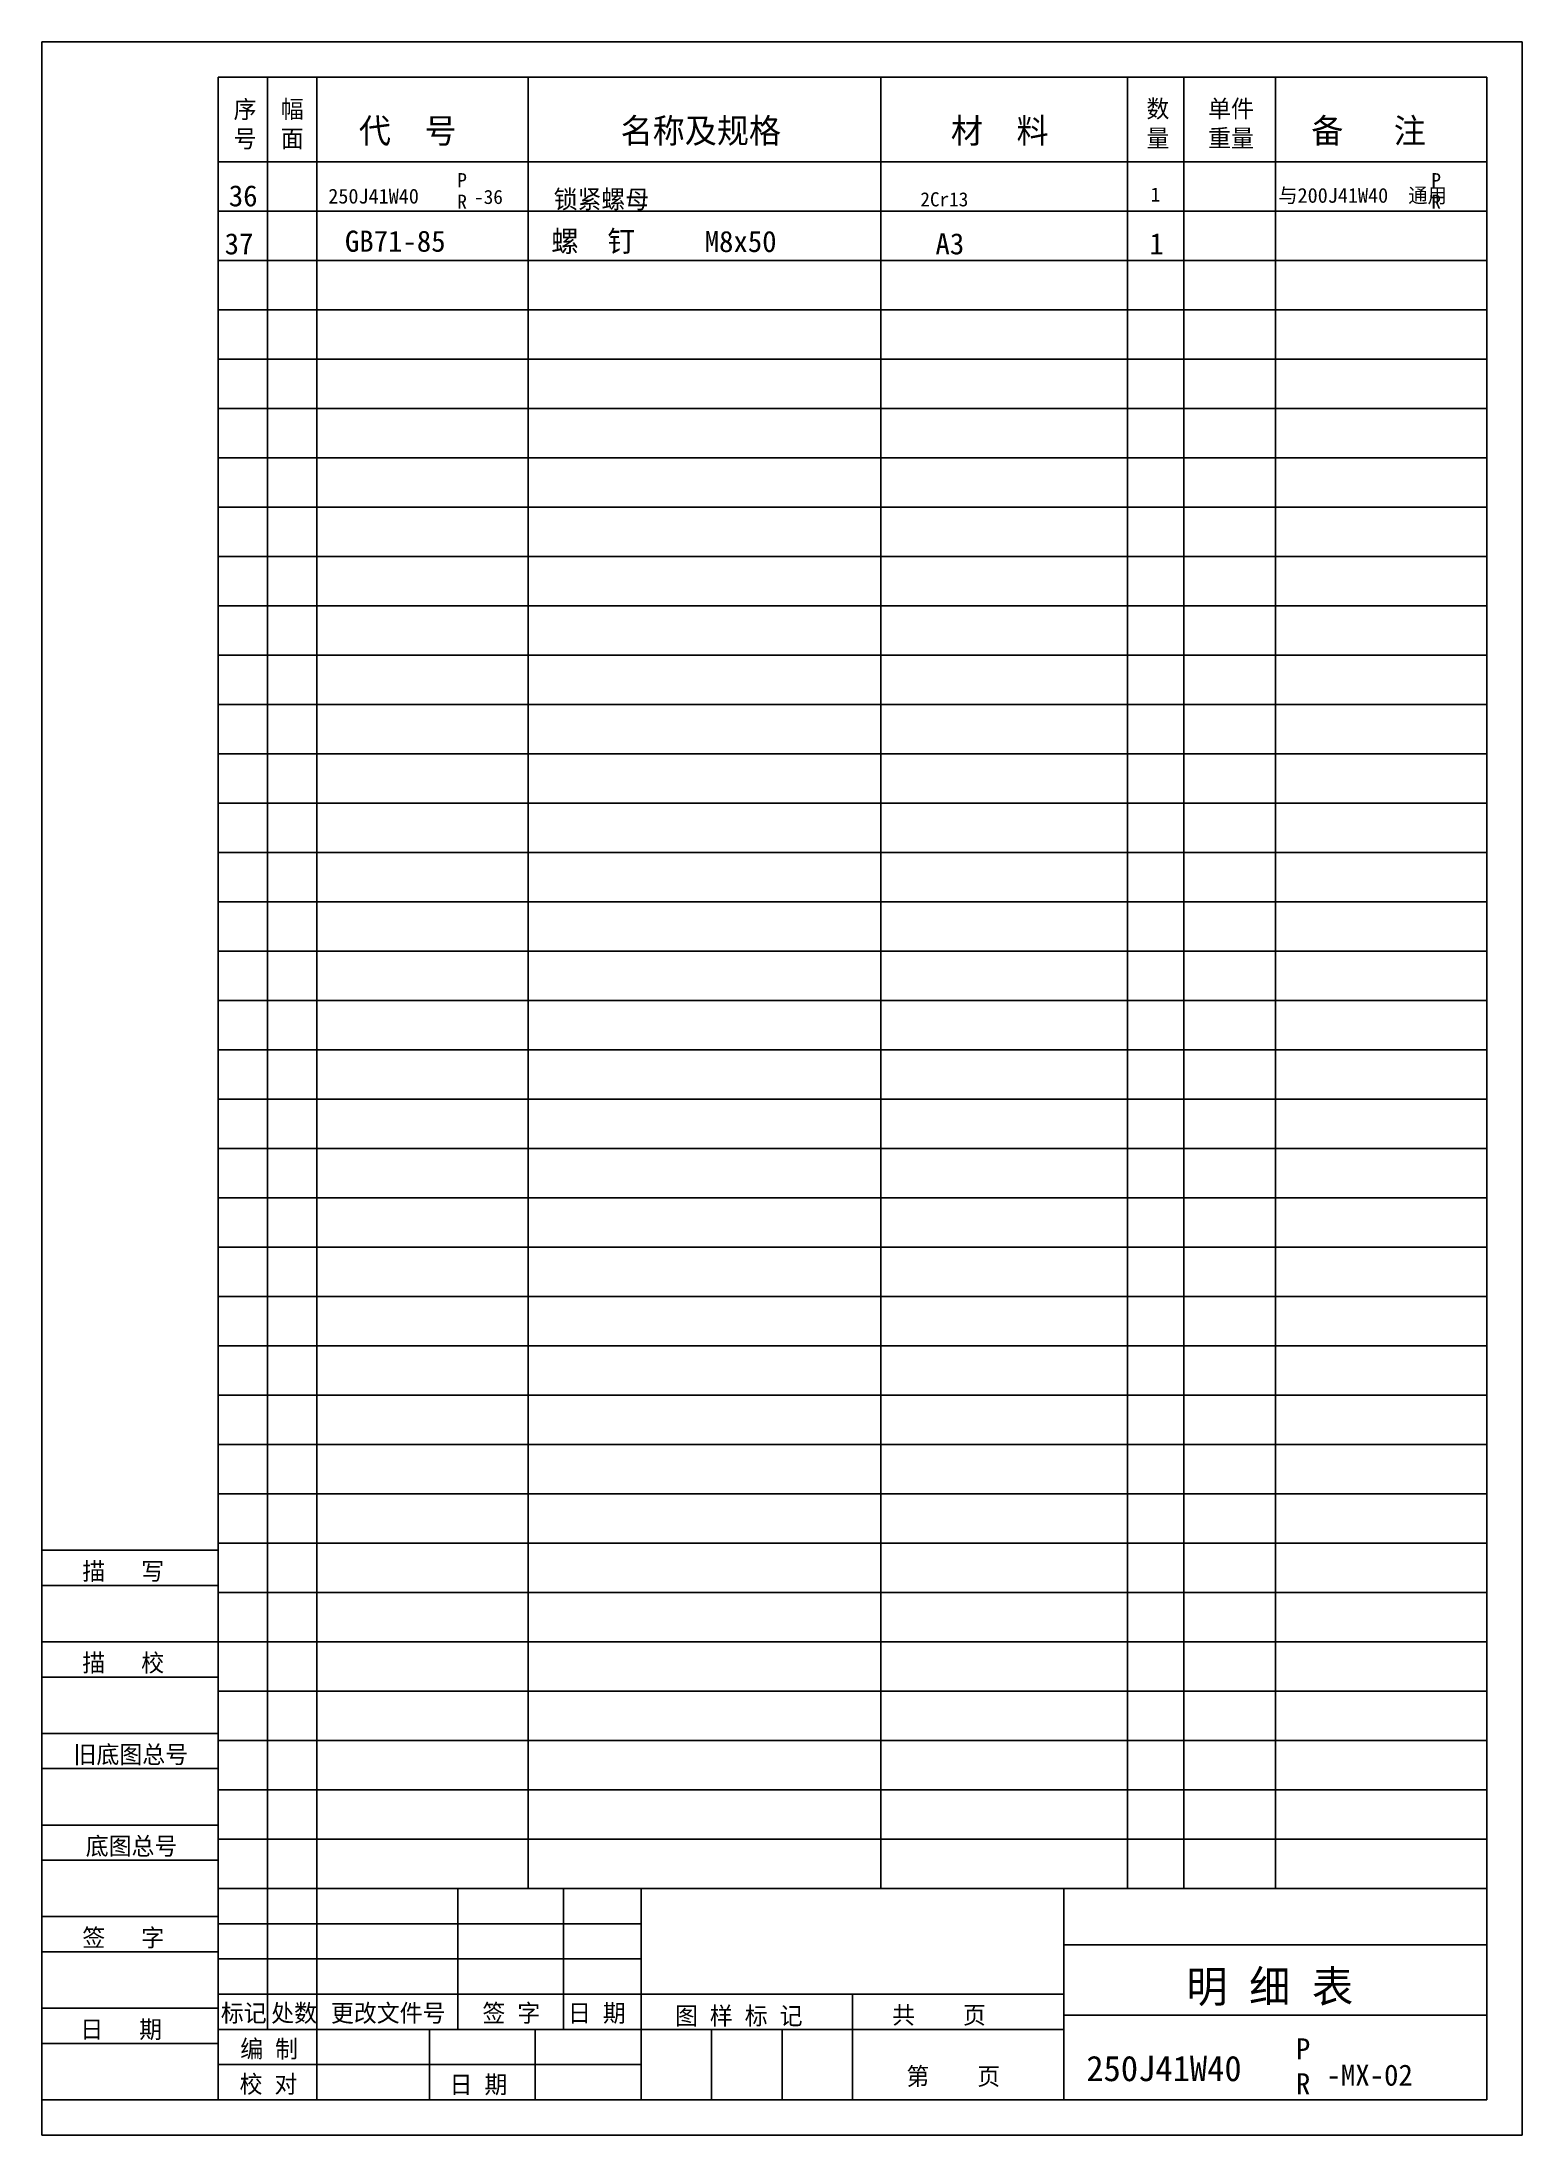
# Model space of a CAD drawing. Header units: metres. Extents: x 0 to 210, y 0 to 297.
import ezdxf

# ---------------------------------------------------------------- set-up
doc = ezdxf.new("R2010")
doc.units = ezdxf.units.M
for name, color, linetype in [('D', 1, 'Continuous'), ('FL', 5, 'Continuous'), ('T', 7, 'Continuous'), ('TL', 4, 'Continuous')]:
    doc.layers.add(name, color=color, linetype=linetype)

# ---------------------------------------------------------------- blocks, each defined once
blk = doc.blocks.new('MXBDT')
at = {"layer": 'FL'}
for p, q in [((0, 297), (0, 0)), ((210, 297), (0, 297)), ((210, 0), (210, 297)), ((205, 273), (25, 273)), ((205, 266), (25, 266)), ((205, 259), (25, 259)), ((205, 252), (25, 252)), ((205, 245), (25, 245)), ((205, 238), (25, 238)), ((205, 231), (25, 231)), ((205, 224), (25, 224)), ((205, 217), (25, 217)), ((205, 210), (25, 210)), ((205, 203), (25, 203)), ((205, 196), (25, 196)), ((205, 189), (25, 189)), ((205, 182), (25, 182)), ((205, 175), (25, 175)), ((205, 168), (25, 168)), ((205, 161), (25, 161)), ((205, 154), (25, 154)), ((205, 147), (25, 147)), ((205, 140), (25, 140)), ((205, 133), (25, 133)), ((205, 126), (25, 126)), ((205, 119), (25, 119)), ((205, 112), (25, 112)), ((205, 105), (25, 105)), ((205, 98), (25, 98)), ((205, 91), (25, 91)), ((205, 84), (25, 84)), ((0, 78), (25, 78)), ((205, 77), (25, 77)), ((0, 70), (25, 70)), ((205, 70), (25, 70)), ((0, 65), (25, 65)), ((205, 63), (25, 63)), ((0, 57), (25, 57)), ((205, 56), (25, 56)), ((0, 52), (25, 52)), ((205, 49), (25, 49)), ((0, 44), (25, 44)), ((205, 42), (25, 42)), ((0, 39), (25, 39)), ((0, 31), (25, 31)), ((25, 30), (85, 30)), ((0, 26), (25, 26)), ((25, 25), (85, 25)), ((0, 18), (25, 18)), ((25, 20), (85, 20)), ((39, 15), (39, 5)), ((70, 5), (70, 15)), ((115, 15), (145, 15)), ((0, 13), (25, 13)), ((25, 10), (85, 10)), ((0, 0), (210, 0))]:
    blk.add_line(p, q, dxfattribs=at)
at = {"layer": 'TL'}
for p, q in [((25, 5), (25, 292)), ((205, 292), (25, 292)), ((32, 35), (32, 292)), ((39, 35), (39, 292)), ((69, 35), (69, 292)), ((119, 35), (119, 292)), ((154, 35), (154, 292)), ((162, 35), (162, 292)), ((175, 35), (175, 292)), ((205, 5), (205, 292)), ((205, 280), (25, 280)), ((0, 83), (25, 83)), ((205, 35), (25, 35)), ((32, 15), (32, 35)), ((39, 15), (39, 35)), ((59, 15), (59, 35)), ((74, 15), (74, 35)), ((85, 5), (85, 35)), ((145, 5), (145, 35)), ((145, 27), (205, 27)), ((85, 20), (145, 20)), ((115, 5), (115, 20)), ((115, 15), (25, 15)), ((55, 5), (55, 15)), ((95, 5), (95, 15)), ((105, 5), (105, 15)), ((145, 17), (205, 17)), ((0, 5), (205, 5))]:
    blk.add_line(p, q, dxfattribs=at)
at = {"layer": 'T'}
for s, height, p in [('序', 2.5, (27.21, 286.18)), ('幅', 2.5, (33.9, 286.21)), ('数', 2.5, (156.7, 286.26)), ('单件', 2.5, (165.45, 286.26)), ('代  号', 3.5, (44.97, 282.64)), ('名称及规格', 3.5, (82.11, 282.64)), ('材  料', 3.5, (128.96, 282.64)), ('备   注', 3.5, (180.09, 282.64)), ('号', 2.5, (27.21, 282.02)), ('面', 2.5, (33.9, 282.04)), ('量', 2.5, (156.7, 282.09)), ('重量', 2.5, (165.45, 282.09)), ('描   写', 2.5, (5.74, 78.76)), ('描   校', 2.5, (5.74, 65.76)), ('旧底图总号', 2.5, (4.49, 52.76)), ('底图总号', 2.5, (6.22, 39.76)), ('签   字', 2.5, (5.74, 26.76)), ('明 细 表', 4.5, (162.36, 18.84)), ('标记', 2.5, (25.39, 16.07)), ('处数', 2.5, (32.54, 16.07)), ('更改文件号', 2.5, (41.01, 16.07)), ('签 字', 2.5, (62.5, 16.07)), ('日 期', 2.5, (74.64, 16.07)), ('图 样 标 记', 2.5, (89.81, 15.68)), (' 共    页', 2.5, (118.92, 15.79)), ('日   期', 2.5, (5.45, 13.76)), ('编 制', 2.5, (28.14, 10.99)), ('第    页', 2.5, (122.65, 7.1)), ('校 对', 2.5, (28.05, 5.99)), ('日 期', 2.5, (57.84, 5.93))]:
    blk.add_text(s, height=height, dxfattribs=at).set_placement(p)

msp = doc.modelspace()

# ---------------------------------------------------------------- block references
at = {"layer": 'T'}
msp.add_blockref('MXBDT', (0, 0), dxfattribs=at)

# ---------------------------------------------------------------- texts
at = {"layer": 'D'}
for s, height, p in [('P', 2, (58.94, 276.38)), ('锁紧螺母', 2.6, (72.62, 273.38)), ('1', 2, (157.3, 274.34)), ('与200J41W40  通用', 2.1, (175.41, 274.17)), ('P', 2, (197.13, 276.38)), ('250J41W40', 2.1, (40.63, 274.06)), ('R', 2, (58.94, 273.32)), ('-36', 2, (61.32, 274)), ('2Cr13', 2, (124.63, 273.66)), ('R', 2, (197.13, 273.32)), ('螺  钉', 3, (72.26, 267.22)), ('37', 3, (25.93, 266.85)), ('GB71-85', 3, (42.99, 267.22)), ('M8x50', 3, (94.03, 267.18)), ('A3', 3, (126.77, 266.85)), ('1', 3, (157.13, 266.85)), ('P', 3, (177.91, 10.74)), ('250J41W40', 3.6, (148.17, 7.66)), ('-MX-02', 3, (182.25, 7.02)), ('R', 3, (177.91, 5.78))]:
    msp.add_text(s, height=height, dxfattribs=at).set_placement(p)
at = {"layer": 'T'}
msp.add_text('36', height=3, dxfattribs=at).set_placement((26.52, 273.66))

doc.saveas('drawing.dxf')
